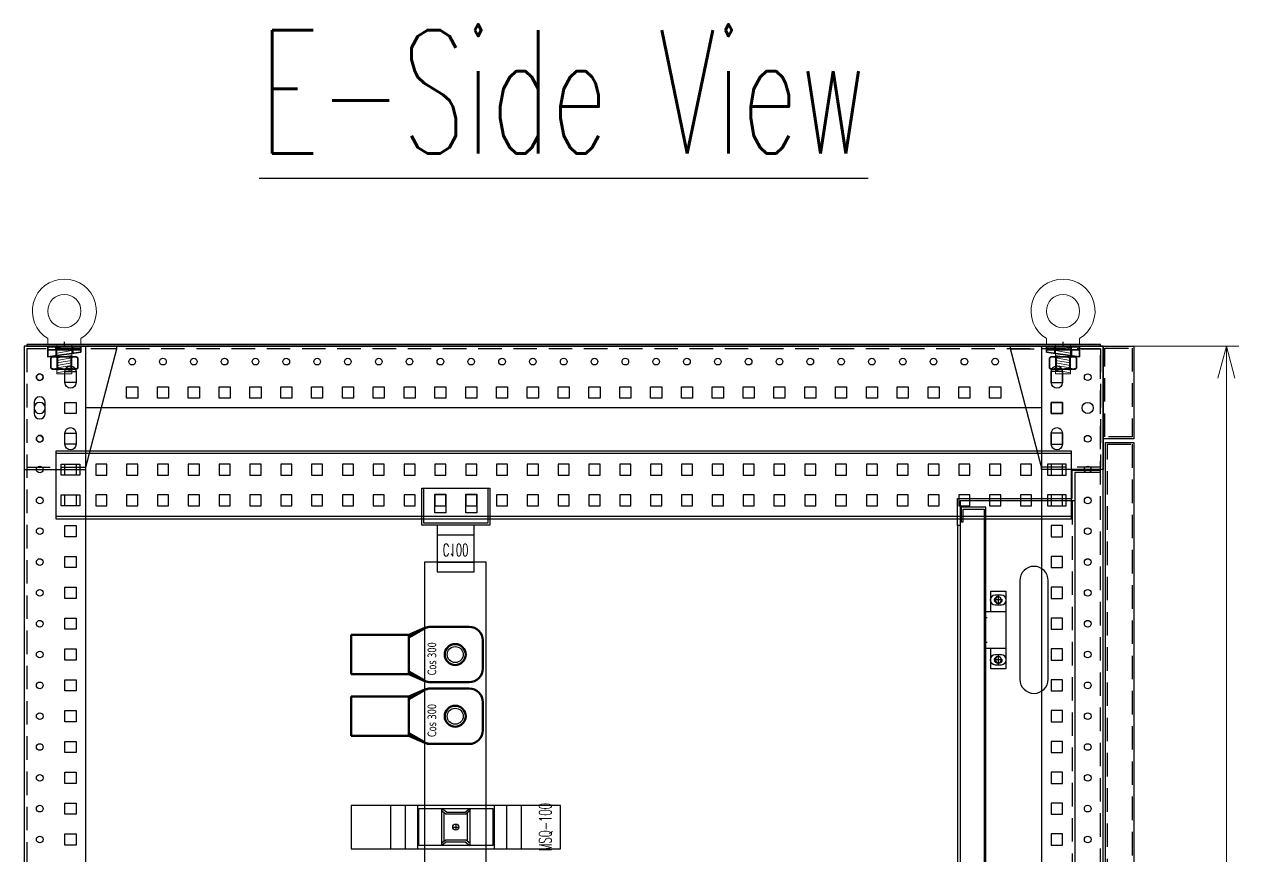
# Model space of a CAD drawing. Header units: millimetres. Extents: x 44190 to 77260, y -67199 to -50358.
# Drawn here: x 58922 to 59907, y -56058 to -55384 of the extents above; entities that cross this region are included whole.
import ezdxf
from ezdxf.enums import TextEntityAlignment as Align

# ---------------------------------------------------------------- set-up
doc = ezdxf.new("R2010")
doc.units = ezdxf.units.MM
doc.header["$LTSCALE"] = 3
for name, pattern in [('ACAD_ISO04W100', [30, 24, -3, 0, -3]), ('CACHE2', [4.7625, 3.175, -1.5875]), ('HIDDEN', [9.525, 6.35, -3.175])]:
    doc.linetypes.add(name, pattern=pattern)
for name, color, linetype in [('@.0.DM. NÉT CHÍNH', 7, 'Continuous'), ('@.DM. NÉT CHÍNH', 7, 'Continuous'), ('@.DM. NÉT ĐỤC', 2, 'Continuous'), ('@.VISIBLE', 7, 'Continuous'), ('centerline', 6, 'ACAD_ISO04W100'), ('EQUIPMENT', 4, 'Continuous'), ('equipments', 2, 'Continuous')]:
    doc.layers.add(name, color=color, linetype=linetype)
doc.layers.add('@.DM. KÍCH THƯỚC', color=8, linetype='Continuous', transparency=0.2)
for name, color, linetype, lineweight in [('FORT', 2, 'Continuous', 35), ('POINTILLE', 8, 'CACHE2', 25), ('Symbol (ISO)', 7, 'Continuous', 25), ('Text', 7, 'Continuous', 13), ('Visible (ISO)', 7, 'Continuous', 50)]:
    doc.layers.add(name, color=color, linetype=linetype, lineweight=lineweight)
doc.styles.add('Ann_w01', font='romans.shx', dxfattribs={"width": 0.6, "bigfont": 'chineset.shx'})
doc.styles.add('Note Text (ISO)', font='tahoma.ttf', dxfattribs={"width": 0.8})
doc.dimstyles.new('Dim 01_SC20', dxfattribs={"dimscale": 20, "dimtxt": 2, "dimasz": 1.3, "dimexe": 0.5, "dimexo": 0.5, "dimgap": 0.5, "dimtad": 1, "dimdec": 1, "dimzin": 12, "dimdsep": 46, "dimtxsty": 'Ann_w01', "dimblk": 'OPEN30', "dimcen": 1.5, "dimclrd": 6, "dimclre": 6, "dimclrt": 3, "dimadec": 1, "dimazin": 3, "dimtm": 1e-09, "dimtfac": 1, "dimtdec": 1, "dimtix": 1, "dimtmove": 0, "dimatfit": 3, "dimldrblk": 'OPEN30', "dimfxl": 1, "dimtolj": 1, "dimlwd": 20, "dimlwe": 20, "dimarcsym": 0})

# ---------------------------------------------------------------- blocks, each defined once
blk = doc.blocks.new('_Open30')
at = {"color": 0, "linetype": 'ByBlock', "lineweight": -2}
for p, q in [((-1, 0.268), (0, 0)), ((0, 0), (-1, -0.268)), ((0, 0), (-1, 0))]:
    blk.add_line(p, q, dxfattribs=at)
blk = doc.blocks.new('*D256')
at = {"layer": '@.DM. KÍCH THƯỚC', "color": 6, "lineweight": 20, "transparency": 16777216}
for p, q in [((59807.41, -55645.24), (59907.41, -55645.24)), ((59897.41, -57519.24), (59897.41, -55671.24)), ((59807.41, -57545.24), (59907.41, -57545.24))]:
    blk.add_line(p, q, dxfattribs=at)
at = {"layer": 'Defpoints', "color": 0, "transparency": 16777216}
for p in [(59797.41, -55645.24), (59897.41, -55645.24), (59797.41, -57545.24)]:
    blk.add_point(p, dxfattribs=at)
at = {"layer": '@.DM. KÍCH THƯỚC', "color": 6, "lineweight": 20, "transparency": 16777216, "xscale": 26, "yscale": 26, "zscale": 26}
for p, rotation in [((59897.41, -55645.24), 90), ((59897.41, -57545.24), 270)]:
    blk.add_blockref('_Open30', p, dxfattribs=dict(at, rotation=rotation))
at = {"layer": '@.DM. KÍCH THƯỚC', "color": 3, "transparency": 16777216, "insert": (59867.41, -56595.24), "char_height": 40, "attachment_point": 5, "rotation": 90, "style": 'Ann_w01'}
blk.add_mtext('\\A1;1900', dxfattribs=at)
blk = doc.blocks.new('HL012 D')
at = {"color": 6, "linetype": 'Continuous'}
for p, q in [((13.5, 24.25), (6.5, 24.25)), ((10, 20.75), (10, 27.75)), ((13.5, -24.25), (6.5, -24.25)), ((10, -27.75), (10, -20.75))]:
    blk.add_line(p, q, dxfattribs=at)
at = {"layer": 'centerline'}
for p, q in [((-1, 10), (1, 10)), ((-1, -10), (1, -10))]:
    blk.add_line(p, q, dxfattribs=at)
at = {"layer": 'equipments'}
for points in [[(4, -15), (4, -31.5), (16, -31.5), (16, 31.5), (4, 31.5), (4, 15)], [(16, 15), (0, 15), (0, -15), (16, -15)]]:
    blk.add_lwpolyline(points, dxfattribs=at)
for centre in [(10, 24.25), (10, -24.25)]:
    blk.add_circle(centre, 2.5, dxfattribs=at)
at = {"layer": 'equipments', "color": 8}
for centre in [(10, 24.25), (10, -24.25)]:
    blk.add_arc(centre, 3, 0, 270, dxfattribs=at)
blk = doc.blocks.new('A$C95002fa8')
at = {"layer": '@.DM. NÉT CHÍNH'}
blk.add_lwpolyline([(0, 100), (75, 100), (75, 0), (25, 0), (25, 2), (0, 98)], close=True, dxfattribs=at)
at = {"layer": '@.DM. NÉT CHÍNH', "linetype": 'HIDDEN'}
blk.add_lwpolyline([(0, 98), (73, 98), (73, 2), (25, 2)], dxfattribs=at)
at = {"layer": '@.DM. NÉT ĐỤC'}
for points in [[(42, 70.5), (42, 79.5), (33, 79.5), (33, 70.5)], [(42, 45.5), (42, 54.5), (33, 54.5), (33, 45.5)], [(42, 20.5), (42, 29.5), (33, 29.5), (33, 20.5)]]:
    blk.add_lwpolyline(points, close=True, dxfattribs=at)
for centre, radius in [((62.5, 75), 2.7), ((62.5, 50), 4.5), ((62.5, 25), 2.7)]:
    blk.add_circle(centre, radius, dxfattribs=at)
blk = doc.blocks.new('HM12_COTE')
at = {"layer": 'FORT'}
for p, q in [((-10.97, 9.15), (-9.5, 10)), ((9.5, 10), (-9.5, 10)), ((10.97, 9.15), (9.5, 10)), ((-10.97, 0.85), (-10.97, 9.15)), ((-9.5, 0), (-10.97, 0.85)), ((-9.5, 0), (9.5, 0)), ((-5.48, 0.85), (-5.48, 9.15)), ((5.48, 0.85), (5.48, 9.15)), ((9.5, 0), (10.97, 0.85)), ((10.97, 0.85), (10.97, 9.15))]:
    blk.add_line(p, q, dxfattribs=at)
for centre, radius, start, end in [((-8.23, 5.14), 4.86, 55.61585, 124.38415), ((0, -8.15), 18.15, 72.4121, 107.5879), ((8.23, 5.14), 4.86, 55.61585, 124.38415), ((-8.23, 4.86), 4.86, 235.61585, 304.38415), ((0, 18.15), 18.15, 252.4121, 287.5879), ((8.23, 4.86), 4.86, 235.61585, 304.38415)]:
    blk.add_arc(centre, radius, start, end, dxfattribs=at)
blk = doc.blocks.new('CALE_M12_IPN')
at = {"layer": 'FORT'}
for p, q in [((-13.5, 3.61), (13.5, 3.61)), ((-13.5, -1.89), (-13.5, 3.61)), ((13.5, 1.89), (-13.5, -1.89)), ((13.5, 3.61), (13.5, 1.89))]:
    blk.add_line(p, q, dxfattribs=at)
at = {"layer": 'POINTILLE'}
for p, q in [((-7, 3.61), (-7, -0.98)), ((7, 3.61), (7, 0.98))]:
    blk.add_line(p, q, dxfattribs=at)
blk = doc.blocks.new('RONDELLE_M12')
at = {"layer": 'FORT'}
blk.add_lwpolyline([(-13.5, 2.5), (-13.5, 0), (13.5, 0), (13.5, 2.5)], close=True, dxfattribs=at)
at = {"layer": 'POINTILLE'}
for p, q in [((-7, 0), (-7, 2.5)), ((7, 0), (7, 2.5))]:
    blk.add_line(p, q, dxfattribs=at)
blk = doc.blocks.new('Lifting Side')
at = {"layer": 'centerline'}
blk.add_line((0, -2), (0, 2), dxfattribs=at)
at = {"layer": 'equipments', "lineweight": 0}
for p, q in [((-13.5, 0), (-13.5, 4.78)), ((13.5, 0), (-13.5, 0)), ((-6, 0), (-6, -24)), ((6, 0), (-6, 0)), ((6, 0), (6, -24)), ((13.5, 0), (13.5, 4.78)), ((6, -24), (-6, -24))]:
    blk.add_line(p, q, dxfattribs=at)
at = {"layer": 'equipments', "color": 8, "lineweight": 0}
for p, q in [((6, -1), (-6, -3)), ((6, -3), (-6, -5)), ((6, -5), (-6, -7)), ((6, -7), (-6, -9)), ((6, -9), (-6, -11)), ((6, -11), (-6, -13)), ((6, -13), (-6, -15)), ((6, -15), (-6, -17)), ((6, -17), (-6, -19)), ((6, -19), (-6, -21)), ((6, -21), (-6, -23))]:
    blk.add_line(p, q, dxfattribs=at)
at = {"layer": 'equipments', "lineweight": 0}
blk.add_circle((0, 27), 13.5, dxfattribs=at)
blk.add_arc((0, 27), 26, 301.28067, 238.71933, dxfattribs=at)
for name, p in [('RONDELLE_M12', (0, -4.5)), ('CALE_M12_IPN', (0, -8.11)), ('HM12_COTE', (0, -20))]:
    blk.add_blockref(name, p)
blk = doc.blocks.new('drrgeg')
at = {"layer": 'Visible (ISO)'}
for p, q in [((-15.95, 84.5), (15.95, 84.5)), ((-15.95, 37.5), (-15.95, 84.5)), ((15.95, 37.5), (15.95, 84.5)), ((-21.56, 24.65), (-15.95, 37.5)), ((-13.84, 37.5), (-20.58, 25.83)), ((-14.07, 37.5), (-15.95, 37.5)), ((-13.84, 37.5), (-14.07, 37.5)), ((13.84, 37.5), (-13.84, 37.5)), ((14.07, 37.5), (13.84, 37.5)), ((13.84, 37.5), (20.58, 25.83)), ((15.95, 37.5), (14.07, 37.5)), ((15.95, 37.5), (21.56, 24.65)), ((-22.5, 19.75), (-22.5, 17.67)), ((22.5, 17.67), (22.5, 19.75)), ((-22.5, -11.25), (-22.5, 17.67)), ((22.5, 17.67), (22.5, -11.25)), ((11.25, -22.5), (-11.25, -22.5))]:
    blk.add_line(p, q, dxfattribs=at)
blk.add_circle((0, 0), 8.5, dxfattribs=at)
for centre, start, end in [((-11.25, 20.15), 156.41071, 180), ((11.25, 20.15), 0, 23.58929), ((-11.25, -11.25), 180, 270), ((11.25, -11.25), 270, 0)]:
    blk.add_arc(centre, 11.25, start, end, dxfattribs=at)
for points, knots in [([(-22.5, 19.75), (-22.5, 20.6), (-22.4, 21.41), (-22, 23.07), (-21.68, 23.87), (-21.28, 24.59)], [0, 0, 0, 0, 0.2576484, 0.2576484, 0.5551691, 0.5551691, 0.5551691, 0.5551691]), ([(-22.5, 20.15), (-22.5, 20.15), (-22.5, 20.14), (-22.5, 20.08), (-22.5, 20.03), (-22.5, 19.96), (-22.5, 19.9), (-22.5, 19.83), (-22.5, 19.75)], [0.0385308, 0.0385308, 0.0385308, 0.0385308, 0.2083075, 0.2083075, 0.4166151, 0.4166151, 0.4166151, 0.5992828, 0.5992828, 0.5992828, 0.5992828]), ([(-20.58, 25.83), (-20.61, 25.78), (-20.63, 25.73), (-20.86, 25.34), (-21.06, 24.97), (-21.28, 24.59)], [-2.7849509, -2.7849509, -2.7849509, -2.7849509, -2.7426875, -2.7426875, -2.4435482, -2.4435482, -2.4435482, -2.4435482]), ([(21.28, 24.59), (21.24, 24.66), (21.2, 24.73), (20.96, 25.15), (20.77, 25.5), (20.58, 25.83)], [-1.5123533, -1.5123533, -1.5123533, -1.5123533, -1.4844499, -1.4844499, -1.3328662, -1.3328662, -1.3328662, -1.3328662]), ([(21.28, 24.59), (21.68, 23.88), (22, 23.08), (22.4, 21.43), (22.5, 20.61), (22.5, 19.75)], [0, 0, 0, 0, 0.2949033, 0.2949033, 0.5560146, 0.5560146, 0.5560146, 0.5560146]), ([(22.5, 19.75), (22.5, 19.83), (22.5, 19.9), (22.5, 19.96), (22.5, 20.03), (22.5, 20.08), (22.5, 20.14), (22.5, 20.15), (22.5, 20.15)], [0.2311564, 0.2311564, 0.2311564, 0.2311564, 0.4152197, 0.4152197, 0.4152197, 0.6228295, 0.6228295, 0.7919086, 0.7919086, 0.7919086, 0.7919086])]:
    blk.add_open_spline(points, degree=3, knots=knots, dxfattribs=at)
at = {"layer": 'Symbol (ISO)', "insert": (-16.85, 22.4), "char_height": 7, "width": 34.064, "attachment_point": 1, "style": 'Note Text (ISO)'}
blk.add_mtext('{\\fTahoma|b0|i0;\\H7.0000;Cos 300}', dxfattribs=at)
blk = doc.blocks.new('MSQ -100')
at = {"layer": 'EQUIPMENT', "color": 6}
for p, q in [((32.06, 35), (32.06, 0)), ((44, 35), (44, 0)), ((54, 35), (54, 0)), ((116, 35), (116, 0)), ((126, 35), (126, 0)), ((137.94, 35), (137.94, 0))]:
    blk.add_line(p, q, dxfattribs=at)
at = {"layer": 'EQUIPMENT'}
for p, q in [((73.5, 32.5), (73.5, 2.5)), ((77.5, 29.5), (73.5, 32.5)), ((92.5, 29.5), (96.5, 32.5)), ((96.5, 32.5), (96.5, 2.5)), ((75.5, 5.87), (75.5, 29.12)), ((85, 20), (85, 15)), ((94.5, 5.87), (94.5, 29.12)), ((82.5, 17.5), (87.5, 17.5)), ((77.5, 5.5), (73.5, 2.5)), ((92.5, 5.5), (96.5, 2.5))]:
    blk.add_line(p, q, dxfattribs=at)
for points in [[(0, 0), (170, 0), (170, 35), (0, 35)], [(55, 32.5), (115, 32.5), (115, 2.5), (55, 2.5)]]:
    blk.add_lwpolyline(points, close=True, dxfattribs=at)
for points in [[(96.5, 30.62), (93, 28), (77, 28), (73.5, 30.62)], [(77.5, 29.5), (92.5, 29.5)], [(96.5, 4.37), (93, 7), (77, 7), (73.5, 4.37)], [(77.5, 5.5), (92.5, 5.5)]]:
    blk.add_lwpolyline(points, dxfattribs=at)
blk.add_circle((85, 17.5), 2.5, dxfattribs=at)
at = {"layer": '@.VISIBLE', "color": 151, "insert": (158, 17.5), "char_height": 10, "attachment_point": 5, "rotation": 90, "style": 'Ann_w01'}
blk.add_mtext('\\A1;MSQ-100', dxfattribs=at)
blk = doc.blocks.new('*U103')
at = {"layer": '@.DM. NÉT CHÍNH', "color": 1}
for p, q in [((0, 53), (824, 53)), ((0, 2), (824, 2))]:
    blk.add_line(p, q, dxfattribs=at)
for points in [[(0, 55), (824, 55), (824, 0), (0, 0)], [(19.5, 44.5), (19.5, 35.5), (4.5, 35.5), (4.5, 44.5)], [(32.5, 44.5), (41.5, 44.5), (41.5, 35.5), (32.5, 35.5)], [(57.5, 44.5), (66.5, 44.5), (66.5, 35.5), (57.5, 35.5)], [(82.5, 44.5), (91.5, 44.5), (91.5, 35.5), (82.5, 35.5)], [(107.5, 44.5), (116.5, 44.5), (116.5, 35.5), (107.5, 35.5)], [(132.5, 44.5), (141.5, 44.5), (141.5, 35.5), (132.5, 35.5)], [(157.5, 44.5), (166.5, 44.5), (166.5, 35.5), (157.5, 35.5)], [(182.5, 44.5), (191.5, 44.5), (191.5, 35.5), (182.5, 35.5)], [(207.5, 44.5), (216.5, 44.5), (216.5, 35.5), (207.5, 35.5)], [(232.5, 44.5), (241.5, 44.5), (241.5, 35.5), (232.5, 35.5)], [(257.5, 44.5), (266.5, 44.5), (266.5, 35.5), (257.5, 35.5)], [(282.5, 44.5), (291.5, 44.5), (291.5, 35.5), (282.5, 35.5)], [(307.5, 44.5), (316.5, 44.5), (316.5, 35.5), (307.5, 35.5)], [(332.5, 44.5), (341.5, 44.5), (341.5, 35.5), (332.5, 35.5)], [(357.5, 44.5), (366.5, 44.5), (366.5, 35.5), (357.5, 35.5)], [(382.5, 44.5), (391.5, 44.5), (391.5, 35.5), (382.5, 35.5)], [(407.5, 44.5), (416.5, 44.5), (416.5, 35.5), (407.5, 35.5)], [(432.5, 44.5), (441.5, 44.5), (441.5, 35.5), (432.5, 35.5)], [(457.5, 44.5), (466.5, 44.5), (466.5, 35.5), (457.5, 35.5)], [(482.5, 44.5), (491.5, 44.5), (491.5, 35.5), (482.5, 35.5)], [(507.5, 44.5), (516.5, 44.5), (516.5, 35.5), (507.5, 35.5)], [(532.5, 44.5), (541.5, 44.5), (541.5, 35.5), (532.5, 35.5)], [(557.5, 44.5), (566.5, 44.5), (566.5, 35.5), (557.5, 35.5)], [(582.5, 44.5), (591.5, 44.5), (591.5, 35.5), (582.5, 35.5)], [(607.5, 44.5), (616.5, 44.5), (616.5, 35.5), (607.5, 35.5)], [(632.5, 44.5), (641.5, 44.5), (641.5, 35.5), (632.5, 35.5)], [(657.5, 44.5), (666.5, 44.5), (666.5, 35.5), (657.5, 35.5)], [(682.5, 44.5), (691.5, 44.5), (691.5, 35.5), (682.5, 35.5)], [(707.5, 44.5), (716.5, 44.5), (716.5, 35.5), (707.5, 35.5)], [(732.5, 44.5), (741.5, 44.5), (741.5, 35.5), (732.5, 35.5)], [(757.5, 44.5), (766.5, 44.5), (766.5, 35.5), (757.5, 35.5)], [(782.5, 44.5), (791.5, 44.5), (791.5, 35.5), (782.5, 35.5)], [(804.5, 44.5), (804.5, 35.5), (819.5, 35.5), (819.5, 44.5)], [(19.5, 19.5), (19.5, 10.5), (4.5, 10.5), (4.5, 19.5)], [(32.5, 19.5), (41.5, 19.5), (41.5, 10.5), (32.5, 10.5)], [(57.5, 19.5), (66.5, 19.5), (66.5, 10.5), (57.5, 10.5)], [(82.5, 19.5), (91.5, 19.5), (91.5, 10.5), (82.5, 10.5)], [(107.5, 19.5), (116.5, 19.5), (116.5, 10.5), (107.5, 10.5)], [(132.5, 19.5), (141.5, 19.5), (141.5, 10.5), (132.5, 10.5)], [(157.5, 19.5), (166.5, 19.5), (166.5, 10.5), (157.5, 10.5)], [(182.5, 19.5), (191.5, 19.5), (191.5, 10.5), (182.5, 10.5)], [(207.5, 19.5), (216.5, 19.5), (216.5, 10.5), (207.5, 10.5)], [(232.5, 19.5), (241.5, 19.5), (241.5, 10.5), (232.5, 10.5)], [(257.5, 19.5), (266.5, 19.5), (266.5, 10.5), (257.5, 10.5)], [(282.5, 19.5), (291.5, 19.5), (291.5, 10.5), (282.5, 10.5)], [(307.5, 19.5), (316.5, 19.5), (316.5, 10.5), (307.5, 10.5)], [(332.5, 19.5), (341.5, 19.5), (341.5, 10.5), (332.5, 10.5)], [(357.5, 19.5), (366.5, 19.5), (366.5, 10.5), (357.5, 10.5)], [(382.5, 19.5), (391.5, 19.5), (391.5, 10.5), (382.5, 10.5)], [(407.5, 19.5), (416.5, 19.5), (416.5, 10.5), (407.5, 10.5)], [(432.5, 19.5), (441.5, 19.5), (441.5, 10.5), (432.5, 10.5)], [(457.5, 19.5), (466.5, 19.5), (466.5, 10.5), (457.5, 10.5)], [(482.5, 19.5), (491.5, 19.5), (491.5, 10.5), (482.5, 10.5)], [(507.5, 19.5), (516.5, 19.5), (516.5, 10.5), (507.5, 10.5)], [(532.5, 19.5), (541.5, 19.5), (541.5, 10.5), (532.5, 10.5)], [(557.5, 19.5), (566.5, 19.5), (566.5, 10.5), (557.5, 10.5)], [(582.5, 19.5), (591.5, 19.5), (591.5, 10.5), (582.5, 10.5)], [(607.5, 19.5), (616.5, 19.5), (616.5, 10.5), (607.5, 10.5)], [(632.5, 19.5), (641.5, 19.5), (641.5, 10.5), (632.5, 10.5)], [(657.5, 19.5), (666.5, 19.5), (666.5, 10.5), (657.5, 10.5)], [(682.5, 19.5), (691.5, 19.5), (691.5, 10.5), (682.5, 10.5)], [(707.5, 19.5), (716.5, 19.5), (716.5, 10.5), (707.5, 10.5)], [(732.5, 19.5), (741.5, 19.5), (741.5, 10.5), (732.5, 10.5)], [(757.5, 19.5), (766.5, 19.5), (766.5, 10.5), (757.5, 10.5)], [(782.5, 19.5), (791.5, 19.5), (791.5, 10.5), (782.5, 10.5)], [(804.5, 19.5), (804.5, 10.5), (819.5, 10.5), (819.5, 19.5)]]:
    blk.add_lwpolyline(points, close=True, dxfattribs=at)
blk = doc.blocks.new('A$Cb9864b83')
at = {"layer": 'EQUIPMENT', "color": 2}
for p, q in [((0, 30), (30, 30)), ((0, 8), (30, 8))]:
    blk.add_line(p, q, dxfattribs=at)
blk.add_lwpolyline([(0, 38), (30, 38), (30, 0), (0, 0)], close=True, dxfattribs=at)
blk = doc.blocks.new('sứ')
at = {"layer": '@.VISIBLE'}
for points in [[(55, 0), (55, 30), (0, 30), (0, 0)], [(19.5, 5), (19.5, 20), (10.5, 20), (10.5, 5)], [(44.5, 5), (44.5, 20), (35.5, 20), (35.5, 5)]]:
    blk.add_lwpolyline(points, close=True, dxfattribs=at)
blk.add_lwpolyline([(53.5, 0), (53.5, 28.5), (1.5, 28.5), (1.5, 0)], dxfattribs=at)
blk.add_blockref('A$Cb9864b83', (12.5, 30))
at = {"layer": 'Text', "lineweight": 0, "ltscale": 5, "insert": (16.91, 55.23), "char_height": 10, "attachment_point": 1, "style": 'Ann_w01'}
blk.add_mtext_dynamic_manual_height_columns('C100', width=103.6037, gutter_width=2.5, heights=[0], dxfattribs=at)

msp = doc.modelspace()

# ---------------------------------------------------------------- linework, layer by layer
at = {"color": 2}
for points in [[(59005.41, -55678.24), (59014.41, -55678.24), (59014.41, -55687.24), (59005.41, -55687.24)], [(59030.41, -55678.24), (59039.41, -55678.24), (59039.41, -55687.24), (59030.41, -55687.24)], [(59055.41, -55678.24), (59064.41, -55678.24), (59064.41, -55687.24), (59055.41, -55687.24)], [(59080.41, -55678.24), (59089.41, -55678.24), (59089.41, -55687.24), (59080.41, -55687.24)], [(59105.41, -55678.24), (59114.41, -55678.24), (59114.41, -55687.24), (59105.41, -55687.24)], [(59130.41, -55678.24), (59139.41, -55678.24), (59139.41, -55687.24), (59130.41, -55687.24)], [(59155.41, -55678.24), (59164.41, -55678.24), (59164.41, -55687.24), (59155.41, -55687.24)], [(59180.41, -55678.24), (59189.41, -55678.24), (59189.41, -55687.24), (59180.41, -55687.24)], [(59205.41, -55678.24), (59214.41, -55678.24), (59214.41, -55687.24), (59205.41, -55687.24)], [(59230.41, -55678.24), (59239.41, -55678.24), (59239.41, -55687.24), (59230.41, -55687.24)], [(59255.41, -55678.24), (59264.41, -55678.24), (59264.41, -55687.24), (59255.41, -55687.24)], [(59280.41, -55678.24), (59289.41, -55678.24), (59289.41, -55687.24), (59280.41, -55687.24)], [(59305.41, -55678.24), (59314.41, -55678.24), (59314.41, -55687.24), (59305.41, -55687.24)], [(59330.41, -55678.24), (59339.41, -55678.24), (59339.41, -55687.24), (59330.41, -55687.24)], [(59355.41, -55678.24), (59364.41, -55678.24), (59364.41, -55687.24), (59355.41, -55687.24)], [(59380.41, -55678.24), (59389.41, -55678.24), (59389.41, -55687.24), (59380.41, -55687.24)], [(59405.41, -55678.24), (59414.41, -55678.24), (59414.41, -55687.24), (59405.41, -55687.24)], [(59430.41, -55678.24), (59439.41, -55678.24), (59439.41, -55687.24), (59430.41, -55687.24)], [(59455.41, -55678.24), (59464.41, -55678.24), (59464.41, -55687.24), (59455.41, -55687.24)], [(59480.41, -55678.24), (59489.41, -55678.24), (59489.41, -55687.24), (59480.41, -55687.24)], [(59505.41, -55678.24), (59514.41, -55678.24), (59514.41, -55687.24), (59505.41, -55687.24)], [(59530.41, -55678.24), (59539.41, -55678.24), (59539.41, -55687.24), (59530.41, -55687.24)], [(59555.41, -55678.24), (59564.41, -55678.24), (59564.41, -55687.24), (59555.41, -55687.24)], [(59580.41, -55678.24), (59589.41, -55678.24), (59589.41, -55687.24), (59580.41, -55687.24)], [(59605.41, -55678.24), (59614.41, -55678.24), (59614.41, -55687.24), (59605.41, -55687.24)], [(59630.41, -55678.24), (59639.41, -55678.24), (59639.41, -55687.24), (59630.41, -55687.24)], [(59655.41, -55678.24), (59664.41, -55678.24), (59664.41, -55687.24), (59655.41, -55687.24)], [(59680.41, -55678.24), (59689.41, -55678.24), (59689.41, -55687.24), (59680.41, -55687.24)], [(59705.41, -55678.24), (59714.41, -55678.24), (59714.41, -55687.24), (59705.41, -55687.24)]]:
    msp.add_lwpolyline(points, close=True, dxfattribs=at)
for centre in [(59009.91, -55657.74), (59034.91, -55657.74), (59059.91, -55657.74), (59084.91, -55657.74), (59109.91, -55657.74), (59134.91, -55657.74), (59159.91, -55657.74), (59184.91, -55657.74), (59209.91, -55657.74), (59234.91, -55657.74), (59259.91, -55657.74), (59284.91, -55657.74), (59309.91, -55657.74), (59334.91, -55657.74), (59359.91, -55657.74), (59384.91, -55657.74), (59409.91, -55657.74), (59434.91, -55657.74), (59459.91, -55657.74), (59484.91, -55657.74), (59509.91, -55657.74), (59534.91, -55657.74), (59559.91, -55657.74), (59584.91, -55657.74), (59609.91, -55657.74), (59634.91, -55657.74), (59659.91, -55657.74), (59684.91, -55657.74), (59709.91, -55657.74)]:
    msp.add_circle(centre, 2.7, dxfattribs=at)
at = {"layer": '@.DM. NÉT CHÍNH', "color": 6, "linetype": 'HIDDEN'}
msp.add_line((59772.41, -55770.74), (59772.41, -57319.74), dxfattribs=at)
at = {"layer": '@.DM. NÉT CHÍNH', "color": 6}
for p, q in [((59774.41, -55770.74), (59774.41, -57319.74)), ((59679.41, -55790.74), (59679.41, -57299.74)), ((59681.41, -55790.74), (59681.41, -57299.74))]:
    msp.add_line(p, q, dxfattribs=at)
at = {"layer": '@.DM. NÉT CHÍNH'}
for points in [[(59797.41, -55645.24), (58922.41, -55645.24), (58922.41, -57445.24), (59797.41, -57445.24)], [(58924.41, -55645.24), (59795.41, -55645.24), (59795.41, -55643.74), (58924.41, -55643.74)]]:
    msp.add_lwpolyline(points, close=True, dxfattribs=at)
at = {"layer": '@.DM. NÉT CHÍNH', "linetype": 'HIDDEN'}
msp.add_lwpolyline([(59795.41, -55647.24), (58924.41, -55647.24), (58924.41, -57443.24), (59795.41, -57443.24)], close=True, dxfattribs=at)
at = {"layer": '@.DM. NÉT CHÍNH'}
for points in [[(58972.41, -57445.24), (58972.41, -55645.24)], [(59747.41, -55645.24), (59747.41, -57445.24)], [(59747.41, -55695.24), (58972.41, -55695.24)]]:
    msp.add_lwpolyline(points, dxfattribs=at)
at = {"layer": '@.DM. NÉT CHÍNH', "color": 1}
msp.add_lwpolyline([(59797.41, -55645.24), (59822.41, -55645.24), (59822.41, -55720.24), (59797.41, -55720.24)], close=True, dxfattribs=at)
at = {"layer": '@.DM. NÉT CHÍNH', "color": 1, "linetype": 'HIDDEN'}
msp.add_lwpolyline([(59798.91, -55646.74), (59820.91, -55646.74), (59820.91, -55718.74), (59798.91, -55718.74)], close=True, dxfattribs=at)
at = {"layer": '@.DM. NÉT CHÍNH', "color": 2}
for points in [[(58964.41, -55665.74), (58964.41, -55674.74, -1), (58955.41, -55674.74), (58955.41, -55665.74, -1)], [(59764.41, -55665.74), (59764.41, -55674.74, -1), (59755.41, -55674.74), (59755.41, -55665.74, -1)], [(58939.41, -55699.74), (58939.41, -55690.74, 1), (58930.41, -55690.74), (58930.41, -55699.74, 1)], [(58964.41, -55715.74), (58964.41, -55724.74, -1), (58955.41, -55724.74), (58955.41, -55715.74, -1)], [(59764.41, -55715.74), (59764.41, -55724.74, -1), (59755.41, -55724.74), (59755.41, -55715.74, -1)]]:
    msp.add_lwpolyline(points, format="xyb", close=True, dxfattribs=at)
for points in [[(58964.41, -55699.74), (58955.41, -55699.74), (58955.41, -55690.74), (58964.41, -55690.74)], [(59755.41, -55699.74), (59755.41, -55690.74), (59764.41, -55690.74), (59764.41, -55699.74)], [(58964.41, -55740.74), (58964.41, -55749.74), (58955.41, -55749.74), (58955.41, -55740.74)], [(59755.41, -55740.74), (59755.41, -55749.74), (59764.41, -55749.74), (59764.41, -55740.74)], [(58964.41, -55765.74), (58964.41, -55774.74), (58955.41, -55774.74), (58955.41, -55765.74)], [(59755.41, -55765.74), (59755.41, -55774.74), (59764.41, -55774.74), (59764.41, -55765.74)], [(58964.41, -55790.74), (58964.41, -55799.74), (58955.41, -55799.74), (58955.41, -55790.74)], [(59755.41, -55790.74), (59755.41, -55799.74), (59764.41, -55799.74), (59764.41, -55790.74)], [(58964.41, -55815.74), (58964.41, -55824.74), (58955.41, -55824.74), (58955.41, -55815.74)], [(59755.41, -55815.74), (59755.41, -55824.74), (59764.41, -55824.74), (59764.41, -55815.74)], [(58964.41, -55840.74), (58964.41, -55849.74), (58955.41, -55849.74), (58955.41, -55840.74)], [(59755.41, -55840.74), (59755.41, -55849.74), (59764.41, -55849.74), (59764.41, -55840.74)], [(58964.41, -55865.74), (58964.41, -55874.74), (58955.41, -55874.74), (58955.41, -55865.74)], [(59755.41, -55865.74), (59755.41, -55874.74), (59764.41, -55874.74), (59764.41, -55865.74)], [(58964.41, -55890.74), (58964.41, -55899.74), (58955.41, -55899.74), (58955.41, -55890.74)], [(59755.41, -55890.74), (59755.41, -55899.74), (59764.41, -55899.74), (59764.41, -55890.74)], [(58964.41, -55915.74), (58964.41, -55924.74), (58955.41, -55924.74), (58955.41, -55915.74)], [(59755.41, -55915.74), (59755.41, -55924.74), (59764.41, -55924.74), (59764.41, -55915.74)], [(58964.41, -55940.74), (58964.41, -55949.74), (58955.41, -55949.74), (58955.41, -55940.74)], [(59755.41, -55940.74), (59755.41, -55949.74), (59764.41, -55949.74), (59764.41, -55940.74)], [(58964.41, -55965.74), (58964.41, -55974.74), (58955.41, -55974.74), (58955.41, -55965.74)], [(59755.41, -55965.74), (59755.41, -55974.74), (59764.41, -55974.74), (59764.41, -55965.74)], [(58964.41, -55990.74), (58964.41, -55999.74), (58955.41, -55999.74), (58955.41, -55990.74)], [(59755.41, -55990.74), (59755.41, -55999.74), (59764.41, -55999.74), (59764.41, -55990.74)], [(58964.41, -56015.74), (58964.41, -56024.74), (58955.41, -56024.74), (58955.41, -56015.74)], [(59755.41, -56015.74), (59755.41, -56024.74), (59764.41, -56024.74), (59764.41, -56015.74)], [(58964.41, -56040.74), (58964.41, -56049.74), (58955.41, -56049.74), (58955.41, -56040.74)], [(59755.41, -56040.74), (59755.41, -56049.74), (59764.41, -56049.74), (59764.41, -56040.74)]]:
    msp.add_lwpolyline(points, close=True, dxfattribs=at)
at = {"layer": '@.DM. NÉT CHÍNH', "color": 4}
for points in [[(59799.41, -55723.24), (59822.41, -55723.24), (59822.41, -57367.24), (59799.41, -57367.24)], [(59682.41, -57302.74), (59682.41, -57314.74), (59702.41, -57314.74), (59702.41, -55775.74), (59682.41, -55775.74), (59682.41, -55787.74), (59683.91, -55787.74), (59683.91, -55777.24), (59700.91, -55777.24), (59700.91, -57313.24), (59683.91, -57313.24), (59683.91, -57302.74)]]:
    msp.add_lwpolyline(points, close=True, dxfattribs=at)
at = {"layer": '@.DM. NÉT CHÍNH', "color": 4, "linetype": 'HIDDEN'}
msp.add_lwpolyline([(59800.91, -55724.74), (59820.91, -55724.74), (59820.91, -57365.74), (59800.91, -57365.74)], close=True, dxfattribs=at)
at = {"layer": '@.DM. NÉT CHÍNH', "color": 6}
msp.add_lwpolyline([(59679.41, -55790.74), (59679.41, -55768.74), (59772.41, -55768.74), (59772.41, -55745.74), (59794.91, -55745.74), (59794.91, -55747.74), (59774.41, -55747.74), (59774.41, -55770.74), (59681.41, -55770.74), (59681.41, -55790.74)], close=True, dxfattribs=at)
for points in [[(59752.91, -55915.24), (59752.91, -55835.24, 1), (59729.91, -55835.24), (59729.91, -55915.24, 1)], [(59714.91, -55846.99), (59709.91, -55846.99, 1), (59709.91, -55854.99), (59714.91, -55854.99, 1)], [(59709.91, -55903.49), (59714.91, -55903.49, 1), (59714.91, -55895.49), (59709.91, -55895.49, 1)]]:
    msp.add_lwpolyline(points, format="xyb", close=True, dxfattribs=at)
at = {"layer": '@.DM. NÉT CHÍNH', "color": 2}
for centre, radius in [((58934.91, -55670.24), 2.7), ((59784.91, -55670.24), 2.7), ((59784.91, -55695.24), 4.5), ((58934.91, -55720.24), 2.7), ((59784.91, -55720.24), 2.7), ((58934.91, -55745.24), 2.7), ((59784.91, -55745.24), 2.7), ((58934.91, -55770.24), 2.7), ((59784.91, -55770.24), 2.7), ((58934.91, -55795.24), 2.7), ((59784.91, -55795.24), 2.7), ((58934.91, -55820.24), 2.7), ((59784.91, -55820.24), 2.7), ((58934.91, -55845.24), 2.7), ((59784.91, -55845.24), 2.7), ((58934.91, -55870.24), 2.7), ((59784.91, -55870.24), 2.7), ((58934.91, -55895.24), 2.7), ((59784.91, -55895.24), 2.7), ((58934.91, -55920.24), 2.7), ((59784.91, -55920.24), 2.7), ((58934.91, -55945.24), 2.7), ((59784.91, -55945.24), 2.7), ((58934.91, -55970.24), 2.7), ((59784.91, -55970.24), 2.7), ((58934.91, -55995.24), 2.7), ((59784.91, -55995.24), 2.7), ((58934.91, -56020.24), 2.7), ((59784.91, -56020.24), 2.7), ((58934.91, -56045.24), 2.7), ((59784.91, -56045.24), 2.7)]:
    msp.add_circle(centre, radius, dxfattribs=at)
at = {"layer": '@.VISIBLE', "color": 1}
msp.add_lwpolyline([(59246.91, -56255.24), (59296.91, -56255.24), (59296.91, -55820.24), (59246.91, -55820.24)], close=True, dxfattribs=at)
for centre in [(59271.91, -55895.25), (59271.91, -55945.28)]:
    msp.add_circle(centre, 6.5, dxfattribs=at)

# ---------------------------------------------------------------- block references
at = {"xscale": -1, "rotation": 180}
msp.add_blockref('sứ', (59244.91, -55760.24), dxfattribs=at)
at = {"rotation": 90}
for p in [(59271.91, -55895.25), (59271.91, -55945.28)]:
    msp.add_blockref('drrgeg', p, dxfattribs=at)
msp.add_blockref('MSQ -100', (59187.41, -56052.72))
at = {"layer": '@.DM. NÉT CHÍNH', "xscale": -1}
for name, p in [('A$C95002fa8', (58997.41, -55745.24)), ('*U103', (59771.91, -55785.24))]:
    msp.add_blockref(name, p, dxfattribs=at)
at = {"layer": '@.DM. NÉT CHÍNH'}
msp.add_blockref('A$C95002fa8', (59722.41, -55745.24), dxfattribs=at)
at = {"layer": 'equipments'}
msp.add_blockref('Lifting Side', (58954.91, -55643.74), dxfattribs=at)
at = {"layer": 'equipments', "xscale": -1}
msp.add_blockref('Lifting Side', (59764.91, -55643.74), dxfattribs=at)
at = {"layer": 'equipments', "xscale": -1, "rotation": 180}
msp.add_blockref('HL012 D', (59702.41, -55875.24), dxfattribs=at)

# ---------------------------------------------------------------- texts
at = {"layer": '@.0.DM. NÉT CHÍNH', "color": 2, "style": 'Ann_w01', "width": 0.6}
msp.add_text('%%UE-Side View', height=100, dxfattribs=at).set_placement((59359.91, -55438.91), align=Align.MIDDLE_CENTER)

# ---------------------------------------------------------------- dimensions: what is measured, and where the dimension line sits
at = {"layer": '@.DM. KÍCH THƯỚC'}
dim = msp.add_linear_dim(base=(59897.41, -55645.24), p1=(59797.41, -57545.24), p2=(59797.41, -55645.24), angle=90, dimstyle='Dim 01_SC20', dxfattribs=at)
dim.commit()
dim.dimension.update_dxf_attribs({"geometry": '*D256', "text_midpoint": (59867.41, -56595.24)})

doc.saveas('drawing.dxf')
